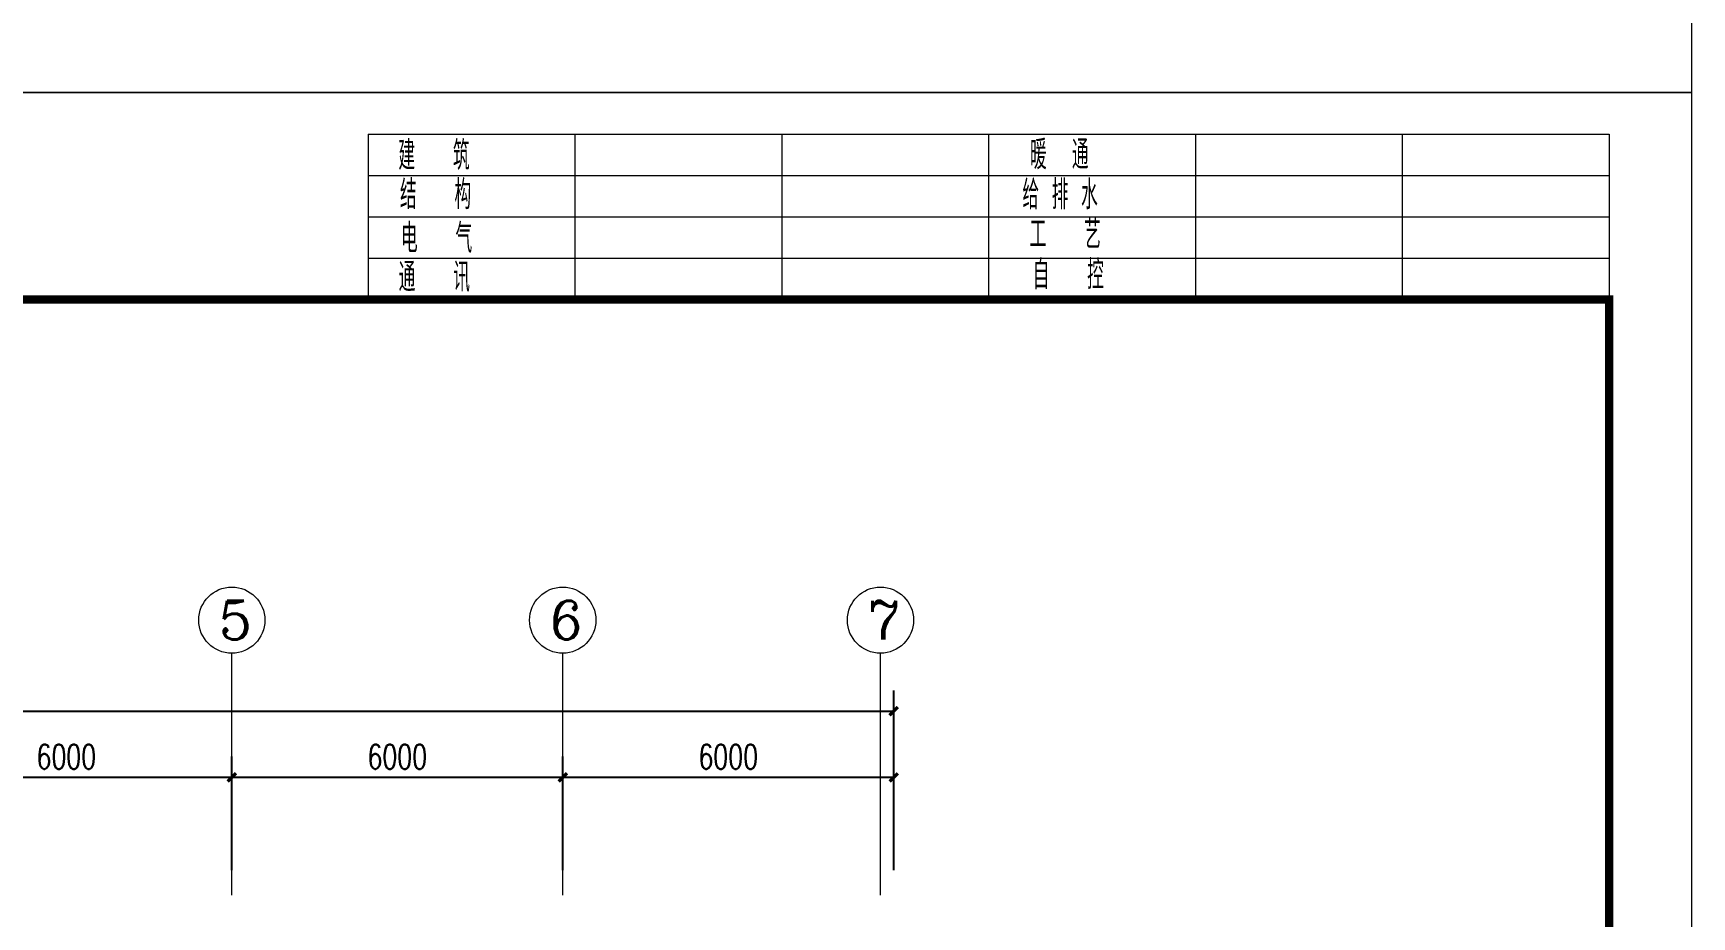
# Model space of a CAD drawing. Header units: inches. Extents: x -3733042 to -3450527, y 579159 to 997713.
# Drawn here: x -3529048 to -3498977, y 752521 to 768541 of the extents above; entities that cross this region are included whole.
import ezdxf

# ---------------------------------------------------------------- set-up
doc = ezdxf.new("R2010")
doc.units = ezdxf.units.IN
doc.header["$LTSCALE"] = 1000
doc.header["$MEASUREMENT"] = 0
doc.layers.get('0').update_dxf_attribs({"lineweight": 18})
for name, color, linetype, lineweight in [('AXIS', 30, 'Continuous', 18), ('AXIS_TEXT', 7, 'Continuous', 18), ('PUB_TITLE', 153, 'Continuous', 18)]:
    doc.layers.add(name, color=color, linetype=linetype, lineweight=lineweight)
doc.styles.add('_TCH_AXIS', font='complex.shx', dxfattribs={"bigfont": 'gbcbig.shx'})
doc.styles.add('_TCH_DIM_T3', font='simplex.shx', dxfattribs={"width": 0.705882, "bigfont": 'gbcbig.shx'})
doc.styles.add('COMPLEX', font='complex.shx')
doc.styles.get("Standard").update_dxf_attribs({"font": 'gbenor.shx', "bigfont": 'gbcbig.shx'})
doc.dimstyles.new('_TCH_ARCH&&150', dxfattribs={"dimtxt": 446.25, "dimasz": 150, "dimexe": 375, "dimexo": 450, "dimgap": 150, "dimtad": 1, "dimdec": 0, "dimzin": 0, "dimdsep": 46, "dimtxsty": '_TCH_DIM_T3', "dimblk": 'ARCHTICK', "dimcen": 0.09, "dimdle": 300, "dimclrt": 7, "dimazin": 2, "dimtfac": 1, "dimtdec": 0, "dimtix": 1, "dimtmove": 2, "dimatfit": 3, "dimfxl": 1, "dimtolj": 1, "dimarcsym": 0})

# ---------------------------------------------------------------- blocks, each defined once
blk = doc.blocks.new('$titleblk$00000095')
for p, q in [((-150, 20), (-150, 0)), ((-150, 20), (0, 20)), ((-125, 20), (-125, 0)), ((-100, 20), (-100, 0)), ((-75, 20), (-75, 0)), ((-75, 20), (-75, 0)), ((-50, 20), (-50, 0)), ((-25, 20), (-25, 0)), ((0, 20), (0, 0)), ((-150, 15), (-75, 15)), ((-75, 15), (0, 15)), ((-150, 10), (-75, 10)), ((-75, 10), (0, 10)), ((-150, 5), (-75, 5)), ((-75, 5), (0, 5))]:
    blk.add_line(p, q)
at = {"char_height": 3.5085, "attachment_point": 7}
for s, insert, width in [('{\\W0.8;建   筑}', (-146.33, 15.65), 16.1191), ('{\\W0.8;暖  通}', (-70, 15.73), 13.3424), ('{\\W0.8;结   构}', (-146.14, 10.91), 15.9437), ('{\\W0.8;给 排 水}', (-70.91, 10.9), 18.0789), ('{\\W0.8;电   气}', (-146.02, 5.65), 15.8033), ('{\\W0.8;工   艺}', (-70.04, 6.13), 15.7332), ('{\\W0.8;通   讯}', (-146.3, 0.88), 16.3296), ('{\\W0.8;自   控}', (-69.67, 1.24), 15.3472)]:
    blk.add_mtext(s, dxfattribs=dict(at, insert=insert, width=width))
blk = doc.blocks.new('_ArchTick_2')
at = {"color": 0, "linetype": 'ByBlock'}
blk.add_lwpolyline([(-0.5, -0.5, 0.4, 0.4, 0), (0.5, 0.5, 0.4, 0.4, 0)], format="xyseb", dxfattribs=at)
blk = doc.blocks.new('*X389')
at = {"layer": 'AXIS', "color": 0, "lineweight": -2}
for p, q in [((-3531447, 753365), (-3531447, 755425)), ((-3525447, 753365), (-3525447, 755425)), ((-3531447, 755050), (-3525447, 755050))]:
    blk.add_line(p, q, dxfattribs=at)
at = {"layer": 'AXIS', "color": 0, "lineweight": -2, "xscale": 150, "yscale": 150, "zscale": 150, "rotation": 180}
blk.add_blockref('_ArchTick_2', (-3531447, 755050), dxfattribs=at)
at = {"layer": 'AXIS', "color": 0, "lineweight": -2, "xscale": 150, "yscale": 150, "zscale": 150}
blk.add_blockref('_ArchTick_2', (-3525447, 755050), dxfattribs=at)
at = {"layer": 'AXIS', "color": 7, "insert": (-3528447, 755423), "char_height": 446.2, "width": 1665, "attachment_point": 5, "style": '_TCH_DIM_T3'}
blk.add_mtext('6000', dxfattribs=at)
blk = doc.blocks.new('_ARCHTICK')
at = {"color": 0, "linetype": 'ByBlock', "const_width": 0.4}
blk.add_lwpolyline([(-0.5, -0.5), (0.5, 0.5)], dxfattribs=at)
blk = doc.blocks.new('*X390')
at = {"layer": 'AXIS', "color": 0, "lineweight": -2}
for p, q in [((-3525447, 753365), (-3525447, 755425)), ((-3519447, 753365), (-3519447, 755425)), ((-3525447, 755050), (-3519447, 755050))]:
    blk.add_line(p, q, dxfattribs=at)
at = {"layer": 'AXIS', "color": 0, "lineweight": -2, "xscale": 150, "yscale": 150, "zscale": 150, "rotation": 180}
blk.add_blockref('_ArchTick_2', (-3525447, 755050), dxfattribs=at)
at = {"layer": 'AXIS', "color": 0, "lineweight": -2, "xscale": 150, "yscale": 150, "zscale": 150}
blk.add_blockref('_ArchTick_2', (-3519447, 755050), dxfattribs=at)
at = {"layer": 'AXIS', "color": 7, "insert": (-3522447, 755423), "char_height": 446.2, "width": 1665, "attachment_point": 5, "style": '_TCH_DIM_T3'}
blk.add_mtext('6000', dxfattribs=at)
blk = doc.blocks.new('*X391')
at = {"layer": 'AXIS', "color": 0, "lineweight": -2}
for p, q in [((-3519447, 753365), (-3519447, 755425)), ((-3513447, 753365), (-3513447, 755425)), ((-3519447, 755050), (-3513447, 755050))]:
    blk.add_line(p, q, dxfattribs=at)
at = {"layer": 'AXIS', "color": 0, "lineweight": -2, "xscale": 150, "yscale": 150, "zscale": 150, "rotation": 180}
blk.add_blockref('_ArchTick_2', (-3519447, 755050), dxfattribs=at)
at = {"layer": 'AXIS', "color": 0, "lineweight": -2, "xscale": 150, "yscale": 150, "zscale": 150}
blk.add_blockref('_ArchTick_2', (-3513447, 755050), dxfattribs=at)
at = {"layer": 'AXIS', "color": 7, "insert": (-3516447, 755423), "char_height": 446.2, "width": 1665, "attachment_point": 5, "style": '_TCH_DIM_T3'}
blk.add_mtext('6000', dxfattribs=at)
blk = doc.blocks.new('*X392')
at = {"layer": 'AXIS', "color": 0, "lineweight": -2}
for p, q in [((-3549447, 753365), (-3549447, 756625)), ((-3513447, 753365), (-3513447, 756625)), ((-3549447, 756250), (-3513447, 756250))]:
    blk.add_line(p, q, dxfattribs=at)
at = {"layer": 'AXIS', "color": 0, "lineweight": -2, "xscale": 150, "yscale": 150, "zscale": 150, "rotation": 180}
blk.add_blockref('_ArchTick_2', (-3549447, 756250), dxfattribs=at)
at = {"layer": 'AXIS', "color": 0, "lineweight": -2, "xscale": 150, "yscale": 150, "zscale": 150}
blk.add_blockref('_ArchTick_2', (-3513447, 756250), dxfattribs=at)
at = {"layer": 'AXIS', "color": 7, "insert": (-3531447, 756623), "char_height": 446.2, "width": 2070, "attachment_point": 5, "style": '_TCH_DIM_T3'}
blk.add_mtext('36000', dxfattribs=at)
blk = doc.blocks.new('_AXISO')
blk.add_circle((0, 0), 0.5)
at = {"layer": 'AXIS_TEXT', "style": 'COMPLEX', "width": 1.04167}
blk.add_attdef('A', (-0.25, -0.28), '', height=0.56, dxfattribs=at)

msp = doc.modelspace()

# ---------------------------------------------------------------- linework, layer by layer
at = {"layer": 'AXIS'}
for p, q in [((-3525447, 752915.3), (-3525447, 757299.7)), ((-3519447, 752915.3), (-3519447, 757299.7)), ((-3513687, 752915.3), (-3513687, 757299.7))]:
    msp.add_line(p, q, dxfattribs=at)
at = {"layer": 'PUB_TITLE'}
for points in [[(-3561976.8, 767462.6), (-3498976.8, 767462.6), (-3498976.8, 878912.6), (-3561976.8, 878912.6)], [(-3561976.8, 656012.6), (-3498976.8, 656012.6), (-3498976.8, 767462.6), (-3561976.8, 767462.6)]]:
    msp.add_lwpolyline(points, close=True, dxfattribs=at)
msp.add_lwpolyline([(-3560476.8, 657512.6, 150, 150, 0), (-3500476.8, 657512.6, 150, 150, 0), (-3500476.8, 763712.6, 150, 150, 0), (-3560476.8, 763712.6, 150, 150, 0)], format="xyseb", close=True, dxfattribs=at)

# ---------------------------------------------------------------- block references
at = {"layer": 'AXIS'}
ref = msp.add_blockref('_AXISO', (-3525447, 757899.7), dxfattribs=dict(at, xscale=1200, yscale=1200, zscale=1200))
ref.add_attrib('A', '5', (-3525680, 757550.3), dxfattribs={"layer": 'AXIS_TEXT', "height": 698.9, "style": '_TCH_AXIS'})
ref = msp.add_blockref('_AXISO', (-3519447, 757899.7), dxfattribs=dict(at, xscale=1200, yscale=1200, zscale=1200))
ref.add_attrib('A', '6', (-3519680, 757550.3), dxfattribs={"layer": 'AXIS_TEXT', "height": 698.9, "style": '_TCH_AXIS'})
ref = msp.add_blockref('_AXISO', (-3513687, 757899.7), dxfattribs=dict(at, xscale=1200, yscale=1200, zscale=1200))
ref.add_attrib('A', '7', (-3513920, 757550.3), dxfattribs={"layer": 'AXIS_TEXT', "height": 698.9, "style": '_TCH_AXIS'})
at = {"layer": 'PUB_TITLE', "xscale": 150, "yscale": 150, "zscale": 150}
msp.add_blockref('$titleblk$00000095', (-3500476.8, 763712.6), dxfattribs=at)

# ---------------------------------------------------------------- dimensions: what is measured, and where the dimension line sits
at = {"layer": 'AXIS'}
for base, p1, p2, picture, middle in [((-3513447, 756249.7), (-3549447, 752915.3), (-3513447, 752915.3), '*X392', (-3531447, 756622.8)), ((-3525447, 755049.7), (-3531447, 752915.3), (-3525447, 752915.3), '*X389', (-3528447, 755422.8)), ((-3519447, 755049.7), (-3525447, 752915.3), (-3519447, 752915.3), '*X390', (-3522447, 755422.8)), ((-3513447, 755049.7), (-3519447, 752915.3), (-3513447, 752915.3), '*X391', (-3516447, 755422.8))]:
    dim = msp.add_linear_dim(base=base, p1=p1, p2=p2, dimstyle='_TCH_ARCH&&150', override={"dimsah": 1, "dimtzin": 0}, dxfattribs=at)
    dim.commit()
    dim.dimension.update_dxf_attribs({"geometry": picture, "text_midpoint": middle})

doc.saveas('drawing.dxf')
